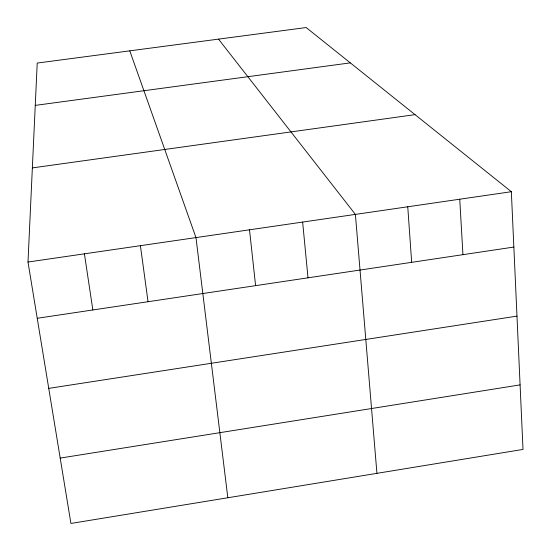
<?xml version="1.0" encoding="UTF-8"?>
<svg xmlns="http://www.w3.org/2000/svg" width="551" height="551" viewBox="0 0 551 551"><rect width="100%" height="100%" fill="white"/><g stroke="black" fill="none" stroke-linecap="round" stroke-linejoin="round"><path stroke-width="0.83" d="M27.991 262.035L37.22 63.069L306.163 27.55L511.349 191.707L523.009 449.423L70.927 523.45L27.991 262.035L511.349 191.707M60.19 458.088L520.089 384.887M48.743 388.372L516.976 316.122M37.227 318.278L513.856 247.062M32.357 167.897L415.034 114.649M35.257 105.386L350.319 62.876M218.506 39.128L355.395 214.401L376.932 473.343M129.781 50.844L195.977 237.591L227.825 497.76M84.413 253.825L92.844 309.965M140.409 245.677L148.04 301.721M249.507 229.808L255.602 285.645M302.644 222.074L308.002 277.821M407.754 206.777L411.666 262.331M459.741 199.214L462.943 254.665"/></g></svg>
